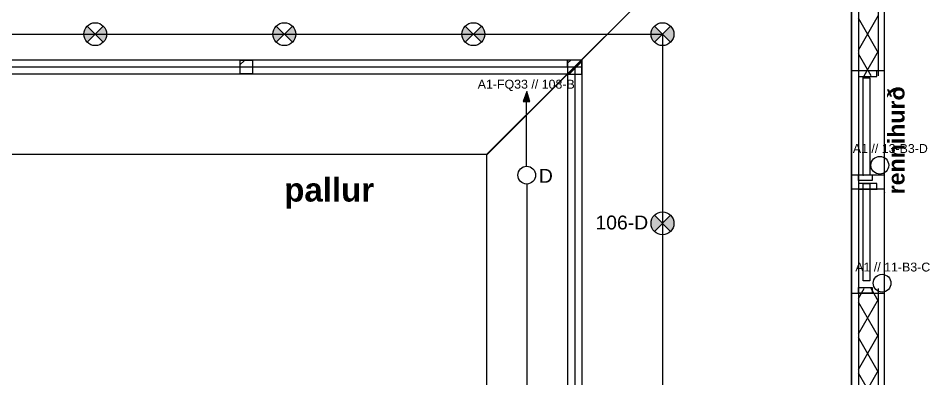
# Model space of a CAD drawing. Header units: millimetres. Extents: x -242231 to 419123, y -2399 to 525285.
# Drawn here: x -112925 to -105212, y 42286 to 45335 of the extents above; entities that cross this region are included whole.
import ezdxf

# ---------------------------------------------------------------- set-up
doc = ezdxf.new("R2010")
doc.units = ezdxf.units.MM
for name, color, linetype in [('Grunnur', 252, 'Continuous'), ('PDF_R-TAKN-LAGSPENNA', 7, 'Continuous'), ('R-TAKN-LAGSPENNA', 7, 'Continuous'), ('TAKN', 7, 'Continuous')]:
    doc.layers.add(name, color=color, linetype=linetype)
doc.layers.add('R-lagnir', color=7, linetype='Continuous', lineweight=25)
doc.styles.add('GENERATED_STYLE_1', font='swissb.ttf')
doc.styles.get("Standard").update_dxf_attribs({"font": 'arial.ttf'})

msp = doc.modelspace()

# ---------------------------------------------------------------- hatches: boundary and pattern name
at = {"layer": 'TAKN'}
h = msp.add_hatch(color=7, dxfattribs=at)
h.dxf.hatch_style = 1
h.paths.add_polyline_path([(-112205.372, 45268.709), (-112273.824, 45200.312), (-112205.372, 45131.915, 0.19880539), (-112177.057, 45200.312, 0.19880539)])
h.paths.add_polyline_path([(-112342.277, 45268.709, 0.19880539), (-112370.592, 45200.312, 0.19880539), (-112342.277, 45131.915), (-112273.824, 45200.312)])
h = msp.add_hatch(color=7, dxfattribs=at)
h.dxf.hatch_style = 1
h.paths.add_polyline_path([(-110605.372, 45268.709), (-110673.824, 45200.312), (-110605.372, 45131.915, 0.19880539), (-110577.057, 45200.312, 0.19880539)])
h.paths.add_polyline_path([(-110742.277, 45268.709, 0.19880539), (-110770.592, 45200.312, 0.19880539), (-110742.277, 45131.915), (-110673.824, 45200.312)])
h = msp.add_hatch(color=7, dxfattribs=at)
h.dxf.hatch_style = 1
h.paths.add_polyline_path([(-109005.372, 45268.709), (-109073.824, 45200.312), (-109005.372, 45131.915, 0.19880539), (-108977.057, 45200.312, 0.19880539)])
h.paths.add_polyline_path([(-109142.277, 45268.709, 0.19880539), (-109170.592, 45200.312, 0.19880539), (-109142.277, 45131.915), (-109073.824, 45200.312)])
h = msp.add_hatch(color=7, dxfattribs=at)
h.dxf.hatch_style = 1
h.paths.add_polyline_path([(-107405.372, 45268.709), (-107473.824, 45200.312), (-107405.372, 45131.915, 0.19880539), (-107377.057, 45200.312, 0.19880539)])
h.paths.add_polyline_path([(-107542.277, 45268.709, 0.19880539), (-107570.592, 45200.312, 0.19880539), (-107542.277, 45131.915), (-107473.824, 45200.312)])
h = msp.add_hatch(color=7, dxfattribs=at)
h.dxf.hatch_style = 1
h.paths.add_polyline_path([(-107405.372, 43668.709), (-107473.824, 43600.312), (-107405.372, 43531.915, 0.19880539), (-107377.057, 43600.312, 0.19880539)])
h.paths.add_polyline_path([(-107542.277, 43668.709, 0.19880539), (-107570.592, 43600.312, 0.19880539), (-107542.277, 43531.915), (-107473.824, 43600.312)])

# ---------------------------------------------------------------- linework, layer by layer
msp.add_line((-108624.038, 44085.164), (-108624.038, 44632.89))
at = {"layer": 'Grunnur', "linetype": 'Continuous'}
for p, q in [((-105457.406, 47674.27), (-108964.055, 44181.827)), ((-105595.047, 44849.071), (-105595.047, 46564.81)), ((-105595.001, 43860.988), (-105595.063, 46406.813)), ((-105875.047, 46285.046), (-105875.047, 38190.643)), ((-105875.047, 46285.046), (-105875.047, 44849.071)), ((-105875.047, 38190.643), (-105875.047, 46285.046)), ((-105874.107, 38190.633), (-105874.107, 46285.046)), ((-105815.34, 46345.095), (-105815.34, 38250.627)), ((-105815.047, 46344.995), (-105815.047, 44849.071)), ((-105645.047, 44849.071), (-105645.047, 46344.852)), ((-108954.893, 44185.228), (-106944.289, 46197.512)), ((-105815.047, 45065.512), (-105645.047, 45359.961)), ((-105645.047, 45040.467), (-105815.047, 45334.915)), ((-105766.804, 44849.071), (-105645.047, 45059.961)), ((-113970.345, 44984.035), (-108276.18, 44983.927)), ((-110939.219, 44977.835), (-111049.219, 44977.835)), ((-111049.219, 44977.835), (-111049.219, 44867.835)), ((-111049.219, 44939.967), (-111011.351, 44977.835)), ((-110939.219, 44867.835), (-110939.219, 44977.835)), ((-108276.18, 44924.053), (-108276.18, 44983.927)), ((-108276.18, 44981.744), (-108276.18, 38310.633)), ((-108156.18, 44981.744), (-108276.18, 44981.744)), ((-108276.18, 44981.744), (-108276.18, 44861.744)), ((-108276.18, 44955.289), (-108249.725, 44981.744)), ((-108263.659, 44861.744), (-108156.18, 44969.223)), ((-108156.18, 44981.744), (-108156.18, 38310.633)), ((-108156.18, 44861.744), (-108156.18, 44981.744)), ((-105707.75, 44849.071), (-105815.047, 45034.915)), ((-113970.346, 44924.035), (-108216.18, 44923.926)), ((-108276.18, 44924.053), (-108156.18, 44924.053)), ((-108216.18, 44924.053), (-108216.18, 38190.633)), ((-108156.18, 44924.053), (-108156.18, 38190.633)), ((-113970.347, 44864.035), (-108276.18, 44863.927)), ((-111049.219, 44867.835), (-110939.219, 44867.835)), ((-108276.18, 44863.927), (-108276.18, 38190.633)), ((-108276.18, 44861.744), (-108156.18, 44861.744)), ((-105830.047, 44889.071), (-105880.047, 44889.071)), ((-105815.047, 44889.071), (-105830.047, 44889.071)), ((-105815.047, 44889.071), (-105815.047, 44841.071)), ((-105660.047, 44889.071), (-105815.047, 44889.071)), ((-105660.047, 44889.071), (-105815.047, 44889.071)), ((-105815.047, 44841.071), (-105660.047, 44841.071)), ((-105774.824, 44832.385), (-105719.67, 44832.385)), ((-105774.824, 44008.146), (-105774.824, 44832.385)), ((-105719.67, 44832.385), (-105719.67, 44008.146)), ((-105660.047, 44841.071), (-105660.047, 44889.071)), ((-105600.047, 44889.071), (-105660.047, 44889.071)), ((-114660.127, 44185.228), (-108954.893, 44185.228)), ((-108964.055, 44181.827), (-108964.055, 37609.541)), ((-105875.047, 44010.127), (-105815.047, 44010.127)), ((-105815.047, 43962.127), (-105815.047, 44010.127)), ((-105815.047, 44010.127), (-105700.047, 44010.127)), ((-105815.047, 44010.127), (-105700.047, 44010.127)), ((-105719.67, 44008.146), (-105774.824, 44008.146)), ((-105700.047, 44010.127), (-105700.047, 43962.127)), ((-105700.047, 44010.127), (-105645.047, 44010.127)), ((-105645.047, 44010.127), (-105595.047, 44010.127)), ((-105830.047, 43889.071), (-105880.047, 43889.071)), ((-105815.047, 43889.071), (-105830.047, 43889.071)), ((-105700.047, 43962.127), (-105815.047, 43962.127)), ((-105660.047, 43937.071), (-105815.047, 43937.071)), ((-105815.047, 43937.071), (-105815.047, 43889.071)), ((-105815.047, 43889.071), (-105660.047, 43889.071)), ((-105660.047, 43889.071), (-105815.047, 43889.071)), ((-105774.824, 43937.574), (-105719.67, 43937.574)), ((-105774.824, 43113.334), (-105774.824, 43937.574)), ((-105719.67, 43937.574), (-105719.67, 43113.334)), ((-105660.047, 43889.071), (-105660.047, 43937.071)), ((-105600.047, 43889.071), (-105660.047, 43889.071)), ((-105595.053, 38470.633), (-105595.038, 43864.088)), ((-105595.038, 43864.088), (-105595.001, 43860.988)), ((-105875.047, 43050.127), (-105875.047, 40735.914)), ((-105815.047, 43010.127), (-105815.047, 43058.127)), ((-105815.047, 43058.127), (-105700.047, 43058.127)), ((-105815.047, 43050.127), (-105815.047, 40735.914)), ((-105815.047, 42965.512), (-105766.194, 43050.127)), ((-105719.67, 43113.334), (-105774.824, 43113.334)), ((-105645.047, 42940.467), (-105708.36, 43050.127)), ((-105700.047, 43058.127), (-105700.047, 43010.127)), ((-105645.047, 40735.914), (-105645.047, 43050.127)), ((-105595.047, 40735.914), (-105595.047, 43050.127)), ((-105875.047, 43010.127), (-105815.047, 43010.127)), ((-105700.047, 43010.127), (-105815.047, 43010.127)), ((-105815.047, 43010.127), (-105700.047, 43010.127)), ((-105700.047, 43010.127), (-105645.047, 43010.127)), ((-105645.047, 43010.127), (-105595.047, 43010.127)), ((-105815.047, 42665.512), (-105645.047, 42959.961)), ((-105645.047, 42640.467), (-105815.047, 42934.915)), ((-105815.047, 42365.512), (-105645.047, 42659.961)), ((-105645.047, 42340.467), (-105815.047, 42634.915)), ((-105815.047, 42065.512), (-105645.047, 42359.961)), ((-105645.047, 42040.467), (-105815.047, 42334.915))]:
    msp.add_line(p, q, dxfattribs=at)
for p in [(-105774.824, 44832.385), (-105660.047, 44889.071), (-105815.047, 44010.127), (-105774.824, 44008.146), (-105660.047, 43889.071), (-105815.047, 43010.127)]:
    msp.add_point(p, dxfattribs=at)
at = {"layer": 'PDF_R-TAKN-LAGSPENNA', "lineweight": 25}
msp.add_lwpolyline([(-108595.281, 44631.118), (-108622.797, 44716.84), (-108651.371, 44631.118)], close=True, dxfattribs=at)
at = {"layer": 'PDF_R-TAKN-LAGSPENNA', "lineweight": 0}
msp.add_lwpolyline([(-108595.281, 44631.118), (-108651.371, 44631.118), (-108595.281, 44631.118)], close=True, dxfattribs=at)
at = {"layer": 'PDF_R-TAKN-LAGSPENNA', "transparency": 33554559}
msp.add_solid([(-108622.797, 44716.84), (-108595.281, 44631.118), (-108651.371, 44631.118)], dxfattribs=at)
at = {"layer": 'R-lagnir', "color": 7, "true_color": 0xffffff}
for p, q in [((-114330.923, 45200.312), (-107473.824, 45200.312)), ((-107473.824, 45200.312), (-107473.824, 38800.312)), ((-108622.66, 43933.224), (-108622.66, 42114.938))]:
    msp.add_line(p, q, dxfattribs=at)
at = {"layer": 'R-TAKN-LAGSPENNA', "color": 7, "linetype": 'Continuous', "lineweight": 25}
for centre in [(-105634.606, 44091.871), (-108622.66, 44008.224), (-105615.317, 43094.496)]:
    msp.add_circle(centre, 75, dxfattribs=at)
at = {"layer": 'TAKN', "color": 7, "lineweight": 25}
for p, q in [((-112205.372, 45268.709), (-112342.277, 45131.915)), ((-112342.277, 45268.709), (-112205.372, 45131.915)), ((-110605.372, 45268.709), (-110742.277, 45131.915)), ((-110742.277, 45268.709), (-110605.372, 45131.915)), ((-109005.372, 45268.709), (-109142.277, 45131.915)), ((-109142.277, 45268.709), (-109005.372, 45131.915)), ((-107405.372, 45268.709), (-107542.277, 45131.915)), ((-107542.277, 45268.709), (-107405.372, 45131.915)), ((-107405.372, 43668.709), (-107542.277, 43531.915)), ((-107542.277, 43668.709), (-107405.372, 43531.915))]:
    msp.add_line(p, q, dxfattribs=at)
at = {"layer": 'TAKN', "color": 7}
for centre in [(-112273.824, 45200.312), (-110673.824, 45200.312), (-109073.824, 45200.312), (-107473.824, 45200.312), (-107473.824, 43600.312)]:
    msp.add_circle(centre, 96.767, dxfattribs=at)

# ---------------------------------------------------------------- texts
at = {"color": 7, "linetype": 'Continuous', "lineweight": 25, "attachment_point": 1}
for s, insert, char_height, width in [('A1-FQ33 // 108-B', (-109037.251, 44814.935), 75, 1620.27826), ('D', (-108519.955, 44060.824), 117.324, 1237.07712), ('106-D', (-108041.228, 43666.277), 117.3235, 1237.07712)]:
    msp.add_mtext(s, dxfattribs=dict(at, insert=insert, char_height=char_height, width=width))
at = {"color": 2, "linetype": 'Continuous', "lineweight": 25, "char_height": 75, "width": 673.81316, "attachment_point": 1}
for s, insert in [('A1 // 13-B3-D', (-105863.245, 44270.991)), ('A1 // 11-B3-C', (-105842.719, 43268.557))]:
    msp.add_mtext(s, dxfattribs=dict(at, insert=insert))
at = {"layer": 'Grunnur', "linetype": 'Continuous', "style": 'GENERATED_STYLE_1'}
msp.add_text('rennihurð', height=140, rotation=90, dxfattribs=at).set_placement((-105425.561, 43846.154))
msp.add_text('pallur', height=200, dxfattribs=at).set_placement((-110674.614, 43784.754))

doc.saveas('drawing.dxf')
